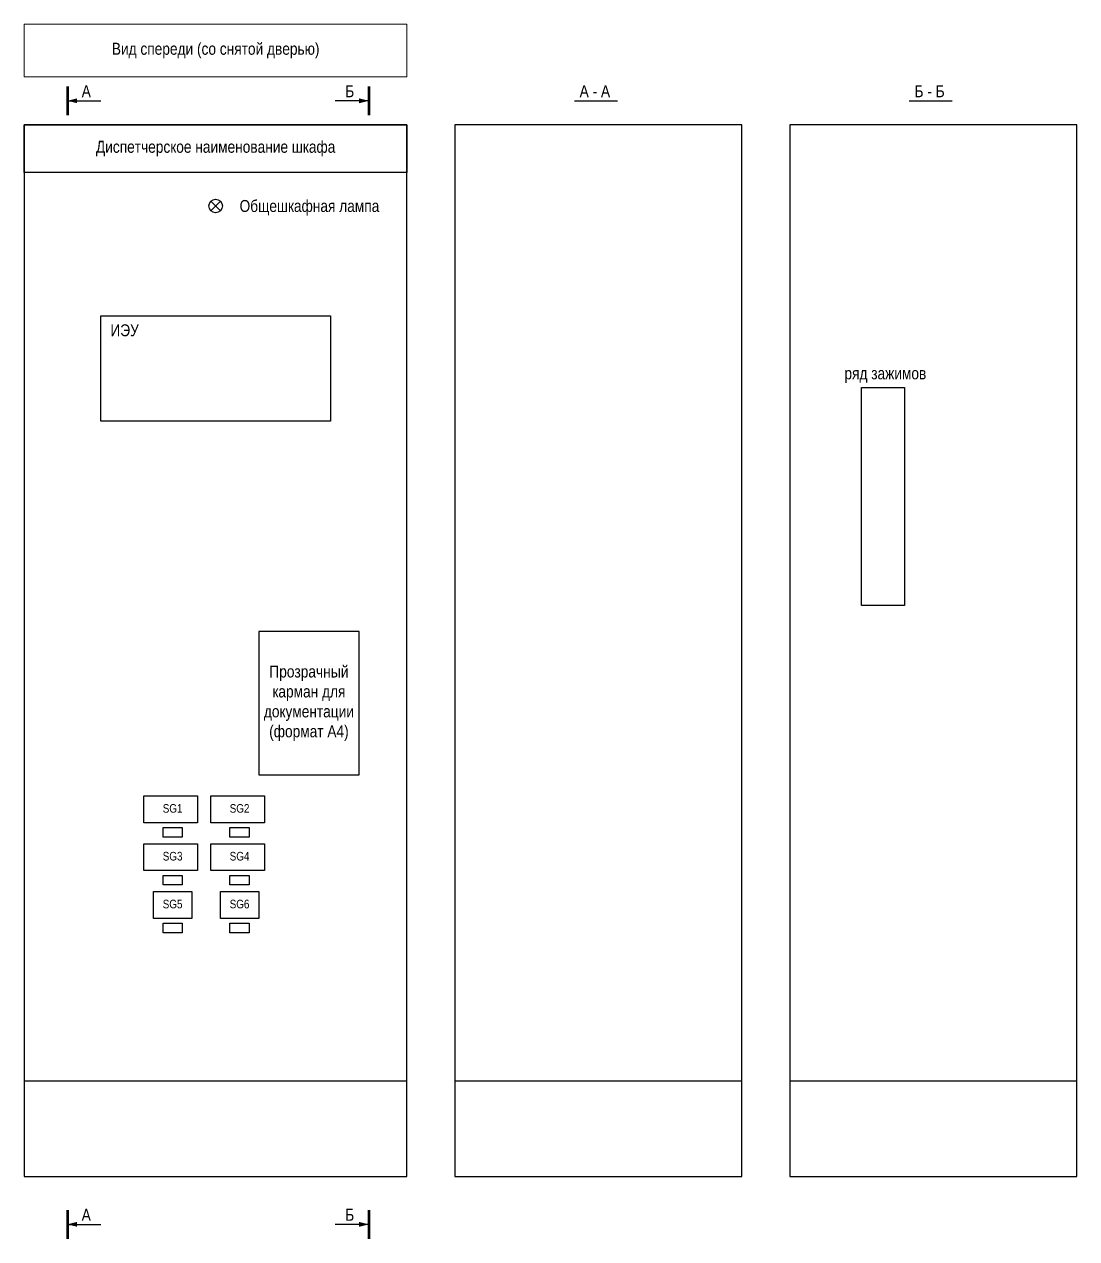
# Model space of a CAD drawing. Header units: millimetres. Extents: x 5769 to 10700, y 4225 to 6895.
# Drawn here: x 5769 to 5989, y 6634 to 6888 of the extents above; entities that cross this region are included whole.
import ezdxf
from ezdxf.enums import TextEntityAlignment as Align

# ---------------------------------------------------------------- set-up
doc = ezdxf.new("R2010")
doc.units = ezdxf.units.MM
doc.layers.add('Основная', color=7, linetype='Continuous', lineweight=30)
doc.layers.add('Толстая', color=7, linetype='Continuous', lineweight=53)
doc.styles.add('Narrow', font='ARIALN.TTF')
doc.styles.get("Standard").update_dxf_attribs({"font": 'ARIALN.TTF'})

# ---------------------------------------------------------------- blocks, each defined once
blk = doc.blocks.new('*T75')
at = {"layer": 'Defpoints', "color": 8, "linetype": 'ByBlock', "lineweight": 0, "transparency": 16777216}
for p, q in [((0, 0), (80, 0)), ((0, 0), (0, -11)), ((80, 0), (80, -11)), ((0, -11), (80, -11))]:
    blk.add_line(p, q, dxfattribs=at)
at = {"layer": 'Основная', "color": 0, "transparency": 16777216, "insert": (40, -5.5), "char_height": 2.5, "width": 78, "attachment_point": 5}
blk.add_mtext('Вид спереди (со снятой дверью) ', dxfattribs=at)

msp = doc.modelspace()

# ---------------------------------------------------------------- linework, layer by layer
at = {"layer": 'Основная', "ltscale": 100}
msp.add_line((5769, 6667), (5849, 6667), dxfattribs=at)
for points in [[(5778, 6872, 0, 1, 0), (5780, 6872, 0, 0, 0)], [(5841, 6872, 0, 1, 0), (5839, 6872, 0, 0, 0)], [(5778, 6637, 0, 1, 0), (5780, 6637, 0, 0, 0)], [(5841, 6637, 0, 1, 0), (5839, 6637, 0, 0, 0)]]:
    msp.add_lwpolyline(points, format="xyseb", dxfattribs=at)
for points in [[(5778, 6872), (5785, 6872)], [(5841, 6872), (5834, 6872)], [(5884, 6872), (5893, 6872)], [(5954, 6872), (5963, 6872)], [(5808, 6851), (5810, 6849)], [(5808, 6849), (5810, 6851)], [(5859, 6667), (5919, 6667)], [(5929, 6667), (5989, 6667)], [(5778, 6637), (5785, 6637)], [(5841, 6637), (5834, 6637)]]:
    msp.add_lwpolyline(points, dxfattribs=at)
at = {"layer": 'Основная'}
for points in [[(5769, 6647), (5849, 6647), (5849, 6867), (5769, 6867)], [(5919, 6867), (5859, 6867), (5859, 6647), (5919, 6647)], [(5989, 6867), (5929, 6867), (5929, 6647), (5989, 6647)], [(5785, 6827), (5833, 6827), (5833, 6805), (5785, 6805)], [(5944, 6812), (5953, 6812), (5953, 6766.43), (5944, 6766.43)], [(5818, 6731), (5839, 6731), (5839, 6761), (5818, 6761)], [(5798, 6720), (5802, 6720), (5802, 6718), (5798, 6718)], [(5812, 6720), (5816, 6720), (5816, 6718), (5812, 6718)], [(5798, 6710), (5802, 6710), (5802, 6708), (5798, 6708)], [(5812, 6710), (5816, 6710), (5816, 6708), (5812, 6708)], [(5798, 6700), (5802, 6700), (5802, 6698), (5798, 6698)], [(5812, 6700), (5816, 6700), (5816, 6698), (5812, 6698)]]:
    msp.add_lwpolyline(points, close=True, dxfattribs=at)
at = {"layer": 'Основная', "ltscale": 100}
msp.add_lwpolyline([(5769, 6867), (5849, 6867), (5849, 6857), (5769, 6857)], close=True, dxfattribs=at)
at = {"layer": 'Основная', "ltscale": 0.35}
for points in [[(5794, 6726.6), (5805.2, 6726.6), (5805.2, 6721), (5794, 6721)], [(5808, 6726.6), (5819.2, 6726.6), (5819.2, 6721), (5808, 6721)], [(5794, 6716.6), (5805.2, 6716.6), (5805.2, 6711), (5794, 6711)], [(5808, 6716.6), (5819.2, 6716.6), (5819.2, 6711), (5808, 6711)], [(5796, 6706.6), (5804, 6706.6), (5804, 6701), (5796, 6701)], [(5810, 6706.6), (5818, 6706.6), (5818, 6701), (5810, 6701)]]:
    msp.add_lwpolyline(points, close=True, dxfattribs=at)
msp.add_circle((5809, 6850), 1.41, dxfattribs=at)
at = {"layer": 'Толстая', "ltscale": 100}
for points in [[(5778, 6875), (5778, 6869)], [(5841, 6875), (5841, 6869)], [(5778, 6640), (5778, 6634)], [(5841, 6640), (5841, 6634)]]:
    msp.add_lwpolyline(points, dxfattribs=at)

# ---------------------------------------------------------------- block references
msp.add_blockref('*T75', (5769, 6888))

# ---------------------------------------------------------------- texts
at = {"layer": 'Основная', "style": 'Narrow'}
for s, p in [('А', (5781, 6874)), ('Б', (5836.09, 6874)), ('А - А', (5885.09, 6874)), ('Б - Б', (5955.09, 6874)), ('Общешкафная лампа', (5814, 6850)), ('ИЭУ', (5787, 6824)), ('А', (5781, 6639)), ('Б', (5836.09, 6639))]:
    msp.add_text(s, height=2.5, dxfattribs=at).set_placement(p, align=Align.MIDDLE_LEFT)
for s, height, p in [('ряд зажимов', 2.5, (5949, 6815)), ('SG1', 1.8, (5800, 6724)), ('SG2', 1.8, (5814, 6724)), ('SG3', 1.8, (5800, 6714)), ('SG4', 1.8, (5814, 6714)), ('SG5', 1.8, (5800, 6704)), ('SG6', 1.8, (5814, 6704))]:
    msp.add_text(s, height=height, dxfattribs=at).set_placement(p, align=Align.MIDDLE_CENTER)
at = {"layer": 'Основная', "char_height": 2.5, "attachment_point": 5, "style": 'Narrow'}
for s, insert, width in [('Диспетчерское наименование шкафа', (5809, 6862), 80), ('Прозрачный карман для документации (формат А4)', (5828.5, 6746), 21)]:
    msp.add_mtext(s, dxfattribs=dict(at, insert=insert, width=width))

doc.saveas('drawing.dxf')
